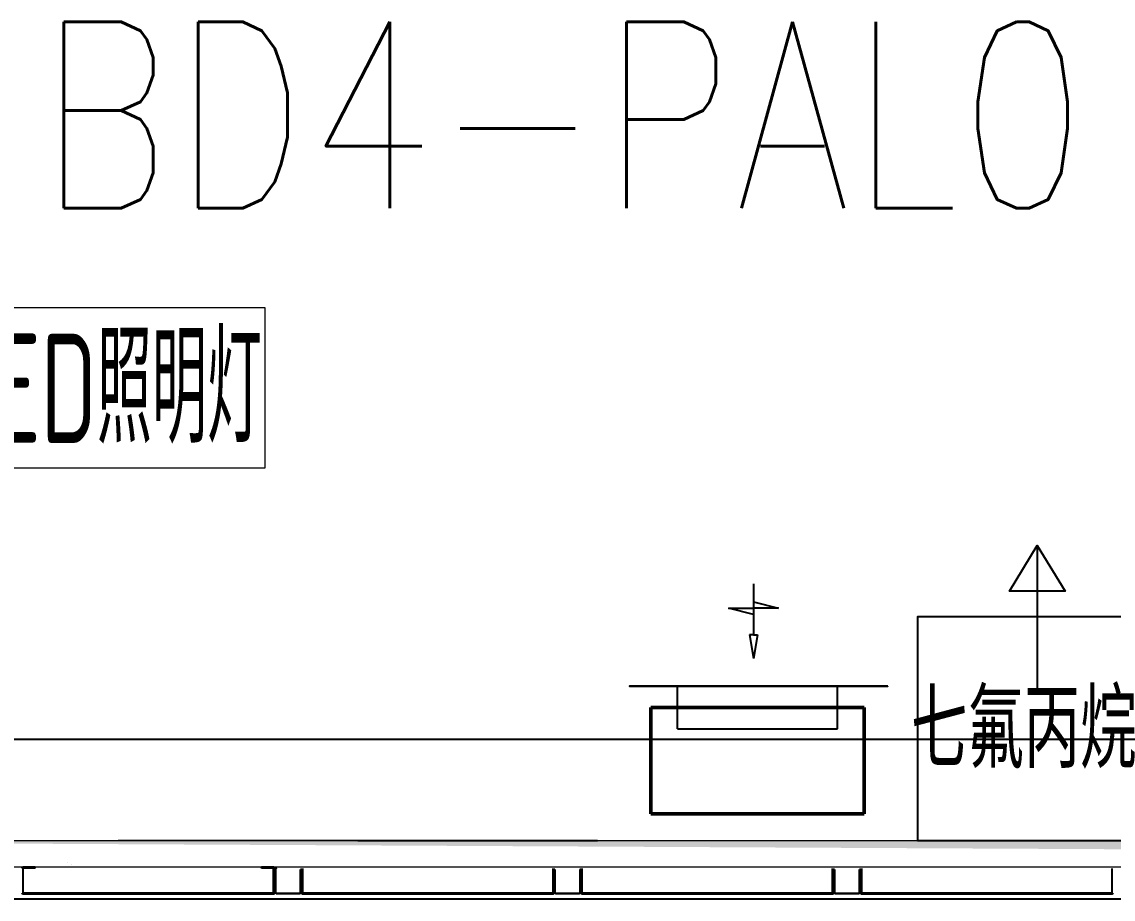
# Model space of a CAD drawing. Extents: x 758840 to 1108724, y -102573 to 143521.
# Drawn here: x 816244 to 818293, y 64583 to 66229 of the extents above; entities that cross this region are included whole.
import ezdxf
from ezdxf.enums import TextEntityAlignment as Align

# ---------------------------------------------------------------- set-up
doc = ezdxf.new("R2010")
doc.units = 0
doc.header["$LTSCALE"] = 1000
doc.header["$MEASUREMENT"] = 0
for name, color, linetype in [('01-房间正式编号', 1, 'Continuous'), ('02电气-设备', 255, 'Continuous'), ('02电气-设备基础', 252, 'Continuous'), ('ACS_PFG_FK', 30, 'Continuous'), ('hdt-101供电设计', 6, 'Continuous'), ('PUB_TEXT', 7, 'Continuous'), ('消防布置', 8, 'Continuous')]:
    doc.layers.add(name, color=color, linetype=linetype)
doc.layers.add('ACS_PFG_F2', color=31, linetype='Continuous', lineweight=50)
doc.layers.add('细实线', color=3, linetype='Continuous', lineweight=5)
doc.styles.add('Huarun_ziti', font='gbenor.shx', dxfattribs={"width": 0.7, "bigfont": 'gbcbig.shx'})
doc.styles.get("Standard").update_dxf_attribs({"font": 'gbenor.shx', "bigfont": 'gbcbig.shx'})
doc.styles.add('平面图B$0$HZ', font='romans.shx', dxfattribs={"width": 0.8, "bigfont": 'gbcbig.shx'})

# ---------------------------------------------------------------- blocks, each defined once
blk = doc.blocks.new('BD4-PAL0101-LVPM-06')
at = {"ltscale": 5}
h = blk.add_hatch(dxfattribs=at)
h.set_pattern_fill('隔热材料01', color=8, scale=80, angle=45)
h.set_pattern_definition([(315, (-6392441.697, 4851822.73), (28.28427125, 28.28427125), [4.0142, -35.9858]), (315, (-6392462.887, 4851801.54), (28.28427125, 28.28427125), [4.0142, -35.9858]), (135, (-6392429.262, 4851796.78), (-28.28427125, -28.28427125), [4.0142, -35.9858]), (135, (-6392436.936, 4851789.106), (-28.28427125, -28.28427125), [4.0142, -35.9858]), (225, (-6392414.405, 4851802.546), (28.28427125, -28.28427125), [40.0194, 0.0194]), (180, (-6392423.72, 4851796.07), (-28.2842, 28.2842), [3.4144, -53.1542]), (161.56505, (-6392398.85, 4851824.354), (-28.284169758, 28.28429741), [2.244, -87.1988]), (161.56505, (-6392427.134, 4851796.07), (-28.284169758, 28.28429741), [2.244, -87.1988]), (198.43495, (-6392391.177, 4851825.773), (-28.28429741, 28.28416976), [4.488, -84.9548]), (198.43495, (-6392419.46, 4851797.49), (-28.28429741, 28.28416976), [4.488, -84.9548]), (108.43495, (-6392403.817, 4851827.902), (-28.28429741, 28.284169758), [21.3712, -68.0716]), (108.43495, (-6392432.101, 4851799.618), (-28.28429741, 28.284169758), [21.3712, -68.0716]), (161.56505, (-6392413.413, 4851851.015), (-28.284169758, 28.28429741), [2.244, -87.1988]), (161.56505, (-6392441.697, 4851822.73), (-28.284169758, 28.28429741), [2.244, -87.1988]), (180, (-6392443.826, 4851823.44), (-28.2842, 28.2842), [3.4144, -53.1542]), (198.43495, (-6392418.956, 4851851.724), (-28.28429741, 28.28416976), [4.488, -84.9548]), (198.43495, (-6392447.24, 4851823.44), (-28.28429741, 28.28416976), [4.488, -84.9548]), (90, (-6392463.597, 4851803.67), (-28.2842, 28.2842), [3.4144, -53.1542]), (108.43495, (-6392434.603, 4851829.825), (-28.28429741, 28.284169758), [2.244, -87.1988]), (108.43495, (-6392462.887, 4851801.54), (-28.28429741, 28.284169758), [2.244, -87.1988]), (71.56505, (-6392435.313, 4851835.37), (-28.28416976, 28.28429741), [4.488, -84.9548]), (71.56505, (-6392463.597, 4851807.084), (-28.28416976, 28.28429741), [4.488, -84.9548]), (161.56505, (-6392411.49, 4851820.229), (-28.284169758, 28.28429741), [21.3712, -68.0716]), (161.56505, (-6392439.774, 4851791.944), (-28.284169758, 28.28429741), [21.3712, -68.0716]), (90, (-6392436.226, 4851783.563), (-28.2842, 28.2842), [3.4144, -53.1542]), (108.43495, (-6392407.942, 4851815.261), (-28.28429741, 28.284169758), [2.244, -87.1988]), (108.43495, (-6392436.226, 4851786.977), (-28.28429741, 28.284169758), [2.244, -87.1988]), (71.56505, (-6392409.36, 4851807.59), (-28.28416976, 28.28429741), [4.488, -84.9548]), (71.56505, (-6392437.646, 4851779.305), (-28.28416976, 28.28429741), [4.488, -84.9548])])
edge = h.paths.add_edge_path()
edge.add_line((1945353.1, 707073.1), (1945353.1, 707123.1))
edge.add_line((1945343.1, 707123.1), (1945343.1, 707073.1))
edge.add_line((1945123.1, 707073.1), (1944307.1, 707073.1))
edge.add_line((1944307.1, 707123.1), (1945123.1, 707123.1))
edge.add_line((1944207.1, 707073.1), (1942443.1, 707073.1))
edge.add_line((1942443.1, 707123.1), (1944207.1, 707123.1))
edge.add_line((1940793.1, 707073.1), (1935597.1, 707073.1))
edge.add_line((1935597.1, 707123.1), (1940793.1, 707123.1))
edge.add_line((1935497.1, 707073.1), (1931947.1, 707073.1))
edge.add_line((1931947.1, 707123.1), (1935497.1, 707123.1))
edge = h.paths.add_edge_path(flags=17)
edge.add_line((1935597.1, 707073.1), (1935597.1, 707123.1))
edge.add_line((1935497.1, 707123.1), (1935497.1, 707073.1))
edge.add_line((1940793.1, 707123.1), (1940793.1, 707073.1))
edge.add_line((1942443.1, 707073.1), (1942443.1, 707123.1))
edge.add_line((1945123.1, 707123.1), (1945123.1, 707073.1))
edge.add_line((1931947.1, 707073.1), (1931947.1, 707123.1))
for p, q in [((1938019.6, 707605.2, 200), (1938019.6, 707509.2, 200)), ((1938019.6, 707547.2, 200), (1937972.6, 707559.2, 200)), ((1937972.6, 707559.2, 200), (1938019.5, 707559.2, 200)), ((1938066.3, 707559.2, 200), (1938019.5, 707559.2, 200)), ((1938019.6, 707571.2, 200), (1938066.3, 707559.2, 200)), ((1938019.6, 707509.2, 200), (1938012.1, 707509.2, 200)), ((1938012.1, 707509.2, 200), (1938019.6, 707464.8, 200)), ((1938027.2, 707509.2, 200), (1938019.6, 707464.8, 200)), ((1938019.6, 707509.2, 200), (1938027.2, 707509.2, 200))]:
    blk.add_line(p, q)
at = {"lineweight": 15}
for p, q in [((1935597.1, 707123.1, 0), (1940793.1, 707123.1, 0)), ((1940793.1, 707073.1, 0), (1935597.1, 707073.1, 0))]:
    blk.add_line(p, q, dxfattribs=at)
at = {"linetype": 'ByBlock', "lineweight": 15}
blk.add_line((1937379.2, 707123.1, 0), (1936827.2, 707123.1, 0), dxfattribs=at)
at = {"lineweight": -3}
blk.add_line((1937276.9, 707123.1, 0), (1937726.9, 707123.1, 0), dxfattribs=at)
at = {"linetype": 'Continuous', "lineweight": 25}
for p, q in [((1936648.3, 707070.9, 0), (1936648.3, 707025.3, 0)), ((1936671.3, 707073.1, 0), (1936648.5, 707073.1, 0)), ((1936671.3, 707071.1, 0), (1936648.5, 707071.1, 0)), ((1936671.3, 707071.1, 0), (1936671.3, 707073.1, 0)), ((1937118.7, 707073.1, 0), (1937095.9, 707073.1, 0)), ((1937095.9, 707071.1, 0), (1937095.9, 707073.1, 0)), ((1937118.7, 707071.1, 0), (1937095.9, 707071.1, 0)), ((1937118.9, 707025.3, 0), (1937118.9, 707070.9, 0)), ((1937120.9, 707025.3, 0), (1937120.9, 707070.9, 0)), ((1937170.9, 707025.3, 0), (1937170.9, 707070.9, 0)), ((1937170.9, 707070.9, 0), (1937170.9, 707025.3, 0)), ((1937172.9, 707070.9, 0), (1937172.9, 707025.3, 0)), ((1937643.5, 707025.3, 0), (1937643.5, 707070.9, 0)), ((1937645.5, 707025.3, 0), (1937645.5, 707070.9, 0)), ((1937695.5, 707025.3, 0), (1937695.5, 707070.9, 0)), ((1937695.5, 707070.9, 0), (1937695.5, 707025.3, 0)), ((1937697.5, 707070.9, 0), (1937697.5, 707025.3, 0)), ((1938168.1, 707025.3, 0), (1938168.1, 707070.9, 0)), ((1938170.1, 707025.3, 0), (1938170.1, 707070.9, 0)), ((1938220.1, 707025.3, 0), (1938220.1, 707070.9, 0)), ((1938220.1, 707070.9, 0), (1938220.1, 707025.3, 0)), ((1938222.1, 707070.9, 0), (1938222.1, 707025.3, 0)), ((1938692.7, 707025.3, 0), (1938692.7, 707070.9, 0)), ((1936648.5, 707025.1, 0), (1937118.7, 707025.1, 0)), ((1936648.5, 707023.1, 0), (1937118.7, 707023.1, 0)), ((1937173.1, 707025.1, 0), (1937643.3, 707025.1, 0)), ((1937173.1, 707023.1, 0), (1937643.3, 707023.1, 0)), ((1937697.7, 707025.1, 0), (1938167.9, 707025.1, 0)), ((1937697.7, 707023.1, 0), (1938167.9, 707023.1, 0)), ((1938222.3, 707025.1, 0), (1938692.5, 707025.1, 0)), ((1938222.3, 707023.1, 0), (1938692.5, 707023.1, 0))]:
    blk.add_line(p, q, dxfattribs=at)
at = {"linetype": 'Continuous', "lineweight": 15}
for p, q in [((1936731.1, 707081.6, 0), (1936731.1, 707081.6, 0)), ((1936738.7, 707078.8, 0), (1936738.7, 707078.8, 0)), ((1937133.7, 707073.2, 0), (1937133.7, 707073.2, 0))]:
    blk.add_line(p, q, dxfattribs=at)
at = {"lineweight": -3, "elevation": 0}
blk.add_lwpolyline([(1938777.2, 707543.1), (1938327.2, 707543.1), (1938327.2, 707123.1), (1938777.2, 707123.1)], close=True, dxfattribs=at)
at = {"linetype": 'Continuous', "lineweight": 25}
for centre, radius, start, end in [((1936648.5, 707070.9, 0), 2.2, 90, 180), ((1936648.5, 707070.9, 0), 0.2, 90, 180), ((1937118.7, 707070.9, 0), 2.2, 0, 90), ((1937118.7, 707070.9, 0), 0.2, 0, 90), ((1936648.5, 707025.3, 0), 2.2, 180, 270), ((1936648.5, 707025.3, 0), 0.2, 180, 270), ((1937118.7, 707025.3, 0), 2.2, 270, 0), ((1937118.7, 707025.3, 0), 0.2, 270, 0), ((1937173.1, 707025.3, 0), 2.2, 180, 270), ((1937173.1, 707025.3, 0), 0.2, 180, 270), ((1937643.3, 707025.3, 0), 2.2, 270, 0), ((1937643.3, 707025.3, 0), 0.2, 270, 0), ((1937697.7, 707025.3, 0), 2.2, 180, 270), ((1937697.7, 707025.3, 0), 0.2, 180, 270), ((1938167.9, 707025.3, 0), 2.2, 270, 0), ((1938167.9, 707025.3, 0), 0.2, 270, 0), ((1938222.3, 707025.3, 0), 2.2, 180, 270), ((1938222.3, 707025.3, 0), 0.2, 180, 270), ((1938692.5, 707025.3, 0), 2.2, 270, 0), ((1938692.5, 707025.3, 0), 0.2, 270, 0)]:
    blk.add_arc(centre, radius, start, end, dxfattribs=at)
at = {"layer": 'ACS_PFG_F2'}
for p, q in [((1937826.9, 707173.1, 0), (1937826.9, 707373, 0)), ((1938227.2, 707373, 0), (1937826.9, 707373, 0)), ((1938227.2, 707173.1, 0), (1938227.2, 707373, 0)), ((1938227.2, 707173.1, 0), (1937826.9, 707173.1, 0))]:
    blk.add_line(p, q, dxfattribs=at)
at = {"layer": 'ACS_PFG_FK'}
for p, q in [((1937876.9, 707333, 0), (1937876.9, 707413, 0)), ((1938177.2, 707333, 0), (1938177.2, 707413, 0)), ((1937876.9, 707333, 0), (1938177.2, 707333, 0))]:
    blk.add_line(p, q, dxfattribs=at)
at = {"layer": 'hdt-101供电设计', "lineweight": 15}
for p, q in [((1937103.1, 708122.7, 0), (1936503.1, 708122.7, 0)), ((1937103.1, 707822.7, 0), (1937103.1, 708122.7, 0)), ((1936503.1, 707822.7, 0), (1937103.1, 707822.7, 0))]:
    blk.add_line(p, q, dxfattribs=at)
at = {"layer": '消防布置', "linetype": 'ByBlock', "elevation": 0}
blk.add_lwpolyline([(1938552.2, 707677), (1938604.5, 707590.9), (1938500, 707590.9), (1938552.2, 707677), (1938552.2, 707409.2)], dxfattribs=at)
at = {"layer": '细实线', "lineweight": 15}
for p, q in [((1937120.9, 707069.1, 0), (1937120.9, 707027.1, 0)), ((1937122.9, 707069.1, 0), (1937122.9, 707027.1, 0)), ((1937168.9, 707027.1, 0), (1937168.9, 707069.1, 0)), ((1937170.9, 707027.1, 0), (1937170.9, 707069.1, 0)), ((1937645.5, 707069.1, 0), (1937645.5, 707027.1, 0)), ((1937647.5, 707069.1, 0), (1937647.5, 707027.1, 0)), ((1937693.5, 707027.1, 0), (1937693.5, 707069.1, 0)), ((1937695.5, 707027.1, 0), (1937695.5, 707069.1, 0)), ((1938170.1, 707069.1, 0), (1938170.1, 707027.1, 0)), ((1938172.1, 707069.1, 0), (1938172.1, 707027.1, 0)), ((1938218.1, 707027.1, 0), (1938218.1, 707069.1, 0)), ((1938220.1, 707027.1, 0), (1938220.1, 707069.1, 0)), ((1937124.9, 707025.1, 0), (1937166.9, 707025.1, 0)), ((1937124.9, 707023.1, 0), (1937166.9, 707023.1, 0)), ((1937649.5, 707025.1, 0), (1937691.5, 707025.1, 0)), ((1937649.5, 707023.1, 0), (1937691.5, 707023.1, 0)), ((1938174.1, 707025.1, 0), (1938216.1, 707025.1, 0)), ((1938174.1, 707023.1, 0), (1938216.1, 707023.1, 0))]:
    blk.add_line(p, q, dxfattribs=at)
for centre, radius, start, end in [((1937124.9, 707069.1, 0), 4, 90, 180), ((1937124.9, 707069.1, 0), 2, 90, 180), ((1937124.9, 707027.1, 0), 4, 180, 270), ((1937124.9, 707027.1, 0), 2, 180, 270), ((1937166.9, 707027.1, 0), 2, 270, 0), ((1937166.9, 707027.1, 0), 4, 270, 0), ((1937649.5, 707027.1, 0), 4, 180, 270), ((1937649.5, 707027.1, 0), 2, 180, 270), ((1937691.5, 707027.1, 0), 2, 270, 0), ((1937691.5, 707027.1, 0), 4, 270, 0), ((1938174.1, 707027.1, 0), 4, 180, 270), ((1938174.1, 707027.1, 0), 2, 180, 270), ((1938216.1, 707027.1, 0), 2, 270, 0), ((1938216.1, 707027.1, 0), 4, 270, 0)]:
    blk.add_arc(centre, radius, start, end, dxfattribs=at)
at = {"layer": 'hdt-101供电设计', "lineweight": 15, "style": 'Huarun_ziti', "width": 0.7}
blk.add_text('LED照明灯', height=204.8, dxfattribs=at).set_placement((1936506.3, 707869.4, 0))
at = {"layer": 'PUB_TEXT', "linetype": 'ByBlock'}
blk.add_text('七氟丙烷', height=147, dxfattribs=at).set_placement((1938315.2, 707258.8, 0))
at = {"layer": 'ACS_PFG_FK'}
mesh = blk.add_polymesh((2, 7), dxfattribs=at)
for k, corner in enumerate([(1938267.1, 707413, 0), (1938187.1, 707413, 0), (1938107.1, 707413, 0), (1938027.1, 707413, 0), (1937947.1, 707413, 0), (1937867.1, 707413, 0), (1937787.1, 707413, 0), (1938267.1, 707413, 400), (1938187.1, 707413, 400), (1938107.1, 707413, 400), (1938027.1, 707413, 400), (1937947.1, 707413, 400), (1937867.1, 707413, 400), (1937787.1, 707413, 400)]):
    mesh.set_mesh_vertex(divmod(k, 7), corner)
mesh = blk.add_polymesh((2, 7), dxfattribs=at)
for k, corner in enumerate([(1938271.4, 707413, 0), (1938191.4, 707413, 0), (1938111.4, 707413, 0), (1938031.4, 707413, 0), (1937951.4, 707413, 0), (1937871.4, 707413, 0), (1937791.4, 707413, 0), (1938271.4, 707413, 400), (1938191.4, 707413, 400), (1938111.4, 707413, 400), (1938031.4, 707413, 400), (1937951.4, 707413, 400), (1937871.4, 707413, 400), (1937791.4, 707413, 400)]):
    mesh.set_mesh_vertex(divmod(k, 7), corner)

msp = doc.modelspace()

# ---------------------------------------------------------------- linework, layer by layer
at = {"layer": '02电气-设备基础'}
msp.add_lwpolyline([(845796.74, 64582.52), (792096.74, 64582.52), (792096.74, 64882.52), (845796.74, 64882.52)], close=True, dxfattribs=at)

# ---------------------------------------------------------------- block references
at = {"layer": '02电气-设备'}
msp.add_blockref('BD4-PAL0101-LVPM-06', (-1120402.03, -642430.61, 0), dxfattribs=at)

# ---------------------------------------------------------------- texts
at = {"layer": '01-房间正式编号', "color": 1, "style": '平面图B$0$HZ', "width": 0.8}
msp.add_text('BD4-PAL0101-LVPM-06', height=350, dxfattribs=at).set_placement((818650.9, 65878.98, 0), align=Align.CENTER)

doc.saveas('drawing.dxf')
